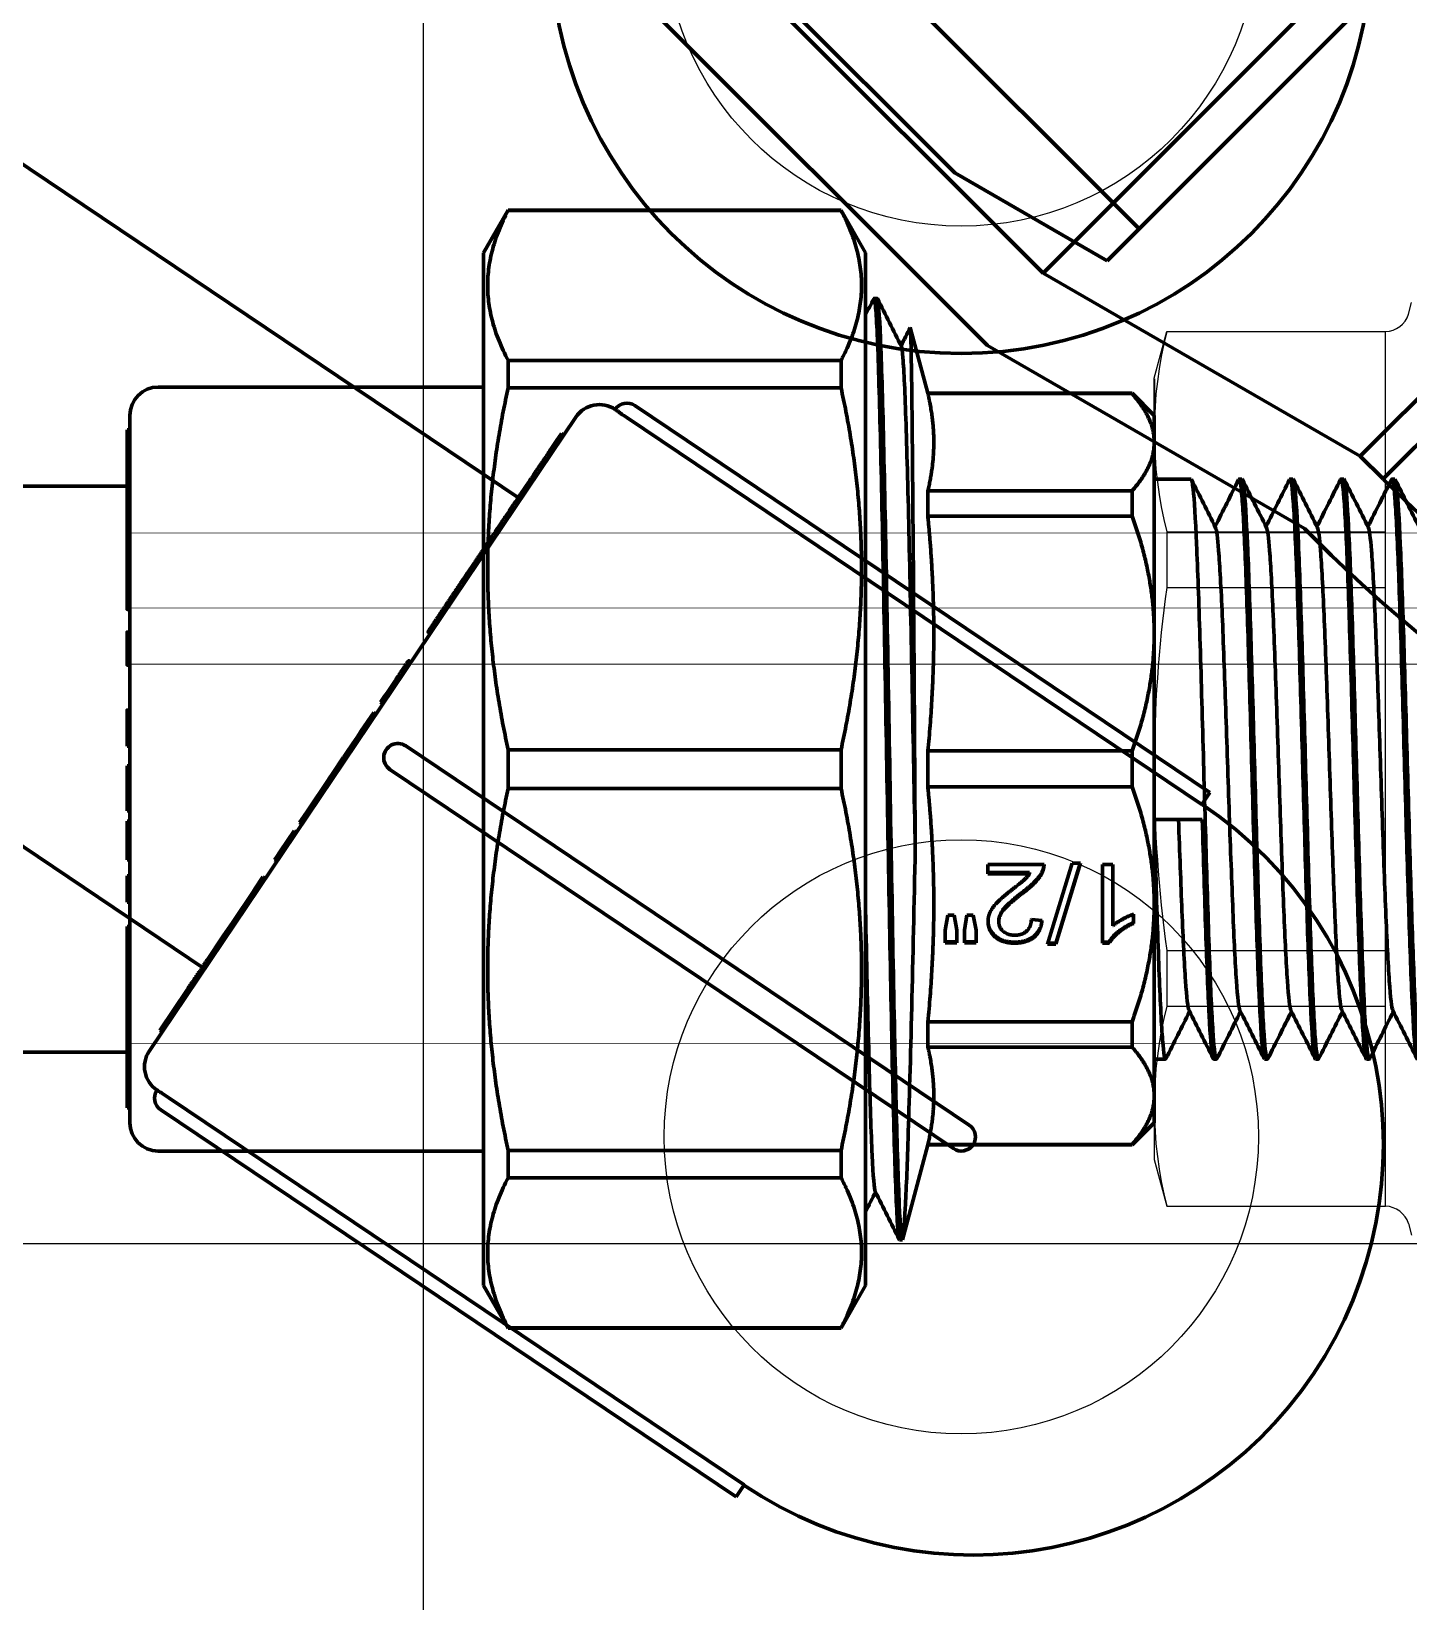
# Model space of a CAD drawing. Header units: millimetres. Extents: x -92220 to 11040, y -5929 to 27498.
# Drawn here: x 581.1 to 629.8, y -3051.2 to -2995.7 of the extents above; entities that cross this region are included whole.
import ezdxf

# ---------------------------------------------------------------- set-up
doc = ezdxf.new("R2010")
doc.units = ezdxf.units.MM
doc.linetypes.add('DASHED', pattern=[19.05, 12.7, -6.35])
doc.layers.add('100 noprint', color=1, linetype='Continuous', plot=False)
for name, color, linetype in [('11 Водоразборный узел', 7, 'Continuous'), ('12 Канализация 1', 7, 'Continuous'), ('30 Вода ветка 10', 7, 'Continuous'), ('31 Вода ветка 11', 7, 'Continuous'), ('32 Вода ветка 12', 7, 'Continuous')]:
    doc.layers.add(name, color=color, linetype=linetype)

# ---------------------------------------------------------------- blocks, each defined once
blk = doc.blocks.new('A$C754D616B1')
at = {"color": 0, "linetype": 'Continuous', "lineweight": -2, "extrusion": (2.22045e-16, 1, -2.22045e-16)}
for p, q in [((-0.868, 25.282), (0, 26.786)), ((0, 26.786), (0, 26.774)), ((11.764, 26.786), (0, 26.786)), ((0, 26.774), (11.764, 26.774)), ((11.764, 26.786), (11.764, 26.774)), ((12.632, 25.282), (11.764, 26.786)), ((-0.868, 25.282), (-0.868, -11.218)), ((12.632, 25.282), (12.632, -11.218)), ((-3.068, 20.315), (-2.17, 23.668)), ((-2.07, 23.668), (-2.17, 23.668)), ((11.764, 21.474), (0, 21.474)), ((0, 21.474), (0, 20.509)), ((11.764, 21.474), (11.764, 20.509)), ((-11.068, 19.532), (-10.285, 20.315)), ((-10.285, 20.315), (-10.285, 20.299)), ((-3.068, 20.315), (-10.285, 20.315)), ((-10.285, 20.299), (-3.068, 20.299)), ((-3.068, 20.315), (-3.068, 20.299)), ((0, 20.509), (11.764, 20.509)), ((24.132, 20.532), (12.632, 20.532)), ((-11.068, 19.532), (-11.068, 18.578)), ((25.132, 19.532), (25.132, -5.468)), ((25.132, 19.01), (25.232, 19.01)), ((25.232, 19.01), (25.232, 17.521)), ((-11.068, 18.578), (-11.068, 11.811)), ((-18.568, 17.282), (-18.668, 17.282)), ((-16.768, 17.282), (-16.868, 17.282)), ((-14.968, 17.282), (-15.068, 17.282)), ((-13.168, 17.282), (-13.268, 17.282)), ((-11.068, 17.282), (-11.468, 17.282)), ((25.132, 17.521), (25.232, 17.521)), ((25.132, 17.497), (25.232, 17.497)), ((25.132, 17.233), (25.232, 17.233)), ((25.232, 17.521), (25.232, 17.497)), ((25.232, 17.497), (25.232, 17.233)), ((25.232, 17.233), (25.232, 17.175)), ((-3.068, 16.858), (-10.285, 16.858)), ((-10.285, 16.858), (-10.285, 15.962)), ((-3.068, 16.858), (-3.068, 15.962)), ((25.132, 17.175), (25.232, 17.175)), ((25.132, 17.067), (25.232, 17.067)), ((25.132, 16.826), (25.232, 16.826)), ((25.132, 16.764), (25.232, 16.764)), ((25.232, 17.175), (25.232, 17.067)), ((25.232, 17.067), (25.232, 16.826)), ((25.232, 16.826), (25.232, 16.764)), ((-10.285, 15.962), (-3.068, 15.962)), ((25.132, 15.51), (25.232, 15.51)), ((25.232, 15.51), (25.232, 14.706)), ((25.132, 14.706), (25.232, 14.706)), ((25.232, 14.706), (25.232, 13.983)), ((25.132, 13.983), (25.232, 13.983)), ((25.232, 13.983), (25.232, 12.98)), ((-9.473, 13.185), (-9.235, 13.185)), ((-9.473, 13.185), (-9.473, 13.147)), ((-9.473, 13.147), (-9.235, 13.147)), ((-9.235, 13.185), (-9.235, 10.403)), ((-8.465, 10.356), (-7.596, 13.221)), ((-8.453, 10.356), (-7.596, 13.183)), ((-7.298, 13.221), (-8.167, 10.356)), ((-7.596, 13.221), (-7.298, 13.221)), ((-7.596, 13.221), (-7.596, 13.183)), ((-7.596, 13.183), (-7.31, 13.183)), ((-4.776, 13.175), (-4.358, 13.175)), ((-4.776, 12.72), (-4.776, 13.175)), ((-4.776, 13.136), (-4.358, 13.136)), ((-4.358, 13.175), (-4.358, 12.72)), ((-4.095, 13.175), (-3.677, 13.175)), ((-4.095, 12.72), (-4.095, 13.175)), ((-4.095, 13.136), (-3.677, 13.136)), ((-3.677, 13.175), (-3.677, 12.72)), ((25.132, 12.98), (25.232, 12.98)), ((25.132, 12.885), (25.232, 12.885)), ((25.232, 12.98), (25.232, 12.885)), ((25.232, 12.885), (25.232, 12.591)), ((-10.34, 12.16), (-10.34, 12.49)), ((-9.603, 10.403), (-9.603, 12.57)), ((-6.725, 12.348), (-7.104, 12.384)), ((-5.574, 12.425), (-5.574, 12.386)), ((-4.673, 12.192), (-4.776, 12.72)), ((-4.358, 12.72), (-4.449, 12.192)), ((-3.994, 12.192), (-4.095, 12.72)), ((-3.677, 12.72), (-3.775, 12.192)), ((25.132, 12.591), (25.232, 12.591)), ((-11.068, 11.811), (-11.068, 2.244)), ((-4.449, 12.192), (-4.673, 12.192)), ((-3.775, 12.192), (-3.994, 12.192)), ((25.132, 11.733), (25.232, 11.733)), ((25.232, 11.733), (25.232, 11.58)), ((25.132, 11.58), (25.232, 11.58)), ((25.132, 11.397), (25.232, 11.397)), ((25.232, 11.58), (25.232, 11.397)), ((25.232, 11.397), (25.232, 10.802)), ((-6.661, 10.73), (-5.19, 10.73)), ((-6.661, 10.73), (-6.661, 10.692)), ((-6.661, 10.692), (-5.19, 10.692)), ((-5.19, 10.73), (-5.19, 10.403)), ((25.132, 10.802), (25.232, 10.802)), ((-9.235, 10.403), (-9.603, 10.403)), ((-8.167, 10.356), (-8.465, 10.356)), ((-5.19, 10.403), (-7.173, 10.403)), ((25.132, 10.234), (25.232, 10.234)), ((25.132, 10), (25.232, 10)), ((25.232, 10.234), (25.232, 10)), ((25.232, 10), (25.232, 9.791)), ((25.132, 9.791), (25.232, 9.791)), ((25.232, 9.791), (25.232, 8.872)), ((-11.068, 8.812), (-12.768, 8.812)), ((25.132, 8.872), (25.232, 8.872)), ((25.132, 8.51), (25.232, 8.51)), ((25.232, 8.51), (25.232, 8.308)), ((25.132, 8.308), (25.232, 8.308)), ((25.232, 8.308), (25.232, 7.83)), ((-3.068, 7.66), (-10.285, 7.66)), ((-10.285, 7.66), (-10.285, 6.393)), ((-3.068, 7.66), (-3.068, 6.393)), ((11.764, 7.714), (0, 7.714)), ((0, 7.714), (0, 6.35)), ((11.764, 7.714), (11.764, 6.35)), ((25.132, 7.734), (25.232, 7.734)), ((25.132, 7.355), (25.232, 7.355)), ((25.232, 7.672), (25.232, 7.355)), ((25.232, 7.355), (25.232, 7.141)), ((25.132, 7.141), (25.232, 7.141)), ((25.132, 6.922), (25.232, 6.922)), ((25.232, 7.141), (25.232, 6.922)), ((-10.285, 6.393), (-3.068, 6.393)), ((0, 6.35), (11.764, 6.35)), ((25.132, 6.223), (25.232, 6.223)), ((25.232, 6.223), (25.232, 6.026)), ((25.132, 6.026), (25.232, 6.026)), ((25.132, 5.948), (25.232, 5.948)), ((25.232, 6.026), (25.232, 5.948)), ((25.232, 5.948), (25.232, 5.566)), ((25.132, 4.946), (25.232, 4.946)), ((25.132, 3.354), (25.232, 3.354)), ((-11.068, 2.244), (-11.068, -4.519)), ((25.132, 2.37), (25.232, 2.37)), ((25.132, 2.189), (25.232, 2.189)), ((25.132, 1.392), (25.232, 1.392)), ((25.132, 0.147), (25.232, 0.147)), ((25.132, 0.147), (25.232, 0.147)), ((25.232, 0.147), (25.232, -0.346)), ((25.232, 0.147), (25.232, 0.147)), ((25.132, -0.346), (25.232, -0.346)), ((25.132, -1.276), (25.232, -1.276)), ((-3.068, -1.906), (-10.285, -1.906)), ((-10.285, -1.906), (-10.285, -2.801)), ((-3.068, -1.906), (-3.068, -2.801)), ((25.132, -1.994), (25.232, -1.994)), ((25.132, -2.045), (25.232, -2.045)), ((25.132, -2.175), (25.232, -2.175)), ((25.232, -1.994), (25.232, -2.045)), ((25.232, -2.045), (25.232, -2.175)), ((25.132, -2.692), (25.232, -2.692)), ((25.132, -2.727), (25.232, -2.727)), ((25.232, -2.692), (25.232, -2.727)), ((25.232, -2.727), (25.232, -2.991)), ((-19.468, -3.218), (-19.568, -3.218)), ((-17.668, -3.218), (-17.768, -3.218)), ((-15.868, -3.218), (-15.968, -3.218)), ((-14.068, -3.218), (-14.168, -3.218)), ((-11.068, -3.218), (-12.368, -3.218)), ((-10.285, -2.801), (-3.068, -2.801)), ((25.132, -2.991), (25.232, -2.991)), ((25.132, -3.059), (25.232, -3.059)), ((25.132, -3.227), (25.232, -3.227)), ((25.232, -2.991), (25.232, -3.059)), ((25.232, -3.059), (25.232, -3.227)), ((25.232, -3.227), (25.232, -3.396)), ((25.132, -3.396), (25.232, -3.396)), ((25.132, -3.441), (25.232, -3.441)), ((25.232, -3.396), (25.232, -3.441)), ((-11.068, -4.519), (-11.068, -5.468)), ((25.132, -4.463), (25.232, -4.463)), ((25.132, -4.768), (25.232, -4.768)), ((25.132, -4.778), (25.232, -4.778)), ((25.132, -4.954), (25.232, -4.954)), ((25.232, -4.463), (25.232, -4.768)), ((25.232, -4.768), (25.232, -4.778)), ((25.232, -4.778), (25.232, -4.954)), ((-11.068, -5.468), (-10.285, -6.251)), ((-3.068, -6.236), (-10.285, -6.236)), ((-10.285, -6.236), (-10.285, -6.251)), ((-3.068, -6.251), (-10.285, -6.251)), ((-3.068, -6.236), (-3.068, -6.251)), ((-3.068, -6.251), (-2.447, -8.568)), ((11.764, -6.446), (0, -6.446)), ((0, -6.446), (0, -7.41)), ((11.764, -6.446), (11.764, -7.41)), ((24.132, -6.468), (12.632, -6.468)), ((0, -7.41), (11.764, -7.41)), ((-1.165, -9.604), (-1.274, -9.604)), ((-0.868, -11.218), (0, -12.722)), ((12.632, -11.218), (11.764, -12.722)), ((11.764, -12.71), (0, -12.71)), ((0, -12.71), (0, -12.722)), ((11.764, -12.722), (0, -12.722)), ((11.764, -12.71), (11.764, -12.722))]:
    blk.add_line(p, q, dxfattribs=at)
at = {"color": 0, "linetype": 'Continuous', "lineweight": -2, "extrusion": (-4.93038e-32, -2.22045e-16, -1)}
for centre, start, end in [((-24.132, 19.532), 90, 180), ((-24.132, -5.468), 180, 270)]:
    blk.add_arc(centre, 1, start, end, dxfattribs=at)
at = {"color": 0, "linetype": 'Continuous', "lineweight": -2}
for points, weights in [([(0, 21.474), (-1.402, 24.124), (0, 26.774)], [1, 1.06776527867, 1]), ([(11.764, 26.774), (13.165, 24.124), (11.764, 21.474)], [1, 1.06776527867, 1]), ([(-11.068, 18.578), (-11.068, 19.413), (-10.285, 20.299)], [1, 1.01553386754, 1]), ([(0, 7.714), (-1.402, 14.112), (0, 20.509)], [1, 1.06776527867, 1]), ([(11.764, 20.509), (13.165, 14.112), (11.764, 7.714)], [1, 1.06776527867, 1]), ([(-10.285, 16.858), (-11.068, 17.744), (-11.068, 18.578)], [1, 1.01553386754, 1]), ([(-11.068, 11.811), (-11.068, 13.823), (-10.285, 15.962)], [1, 1.01553386754, 1]), ([(-10.285, 7.66), (-11.068, 9.798), (-11.068, 11.811)], [1, 1.01553386754, 1]), ([(-11.068, 2.244), (-11.068, 4.256), (-10.285, 6.393)], [1, 1.01553386754, 1]), ([(0, -6.446), (-1.402, -0.048), (0, 6.35)], [1, 1.06776527867, 1]), ([(11.764, 6.35), (13.165, -0.048), (11.764, -6.446)], [1, 1.06776527867, 1]), ([(-10.285, -1.906), (-11.068, 0.232), (-11.068, 2.244)], [1, 1.01553386754, 1]), ([(-11.068, -4.519), (-11.068, -3.686), (-10.285, -2.801)], [1, 1.01553386754, 1]), ([(-10.285, -6.236), (-11.068, -5.351), (-11.068, -4.519)], [1, 1.01553386754, 1]), ([(0, -12.71), (-1.402, -10.06), (0, -7.41)], [1, 1.06776527867, 1]), ([(11.764, -7.41), (13.165, -10.06), (11.764, -12.71)], [1, 1.06776527867, 1])]:
    blk.add_rational_spline(points, weights, degree=2, dxfattribs=at)
for points, degree, knots in [([(-2.624, 9.853), (-2.581, 11.811), (-2.539, 13.707), (-2.454, 17.223), (-2.412, 18.799), (-2.336, 21.116), (-2.303, 21.947), (-2.236, 23.17), (-2.203, 23.544), (-2.17, 23.668)], 3, [0, 0, 0, 0, 0.590897, 0.590897, 1.199929, 1.199929, 1.6898, 1.6898, 2.19023, 2.19023, 2.19023, 2.19023]), ([(-2.17, 23.668), (-2.132, 23.668), (-2.095, 23.245), (-2.021, 21.599), (-1.984, 20.393), (-1.91, 17.35), (-1.873, 15.542), (-1.799, 11.555), (-1.763, 9.415), (-1.689, 5.083), (-1.652, 2.932), (-1.578, -1.098), (-1.541, -2.938), (-1.467, -6.062), (-1.43, -7.315), (-1.356, -9.064), (-1.319, -9.542), (-1.279, -9.602), (-1.277, -9.604), (-1.274, -9.604)], 3, [0, 0, 0, 0, 0.650045, 0.650045, 1.300021, 1.300021, 1.949974, 1.949974, 2.599958, 2.599958, 3.250006, 3.250006, 3.900114, 3.900114, 4.550244, 4.550244, 5.200352, 5.200352, 5.243448, 5.243448, 5.243448, 5.243448]), ([(-1.155, -9.594), (-1.171, -9.625), (-1.186, -9.583), (-1.239, -9.19), (-1.276, -8.496), (-1.351, -6.351), (-1.388, -4.921), (-1.463, -1.508), (-1.501, 0.443), (-1.576, 4.615), (-1.613, 6.795), (-1.688, 11.1), (-1.726, 13.183), (-1.801, 16.976), (-1.838, 18.649), (-1.913, 21.362), (-1.95, 22.375), (-2.015, 23.439), (-2.042, 23.668), (-2.07, 23.668)], 3, [1.678728, 1.678728, 1.678728, 1.678728, 1.950339, 1.950339, 2.600377, 2.600377, 3.250385, 3.250385, 3.900409, 3.900409, 4.550487, 4.550487, 5.200631, 5.200631, 5.850812, 5.850812, 6.50098, 6.50098, 6.979264, 6.979264, 6.979264, 6.979264]), ([(-1.209, 21.957), (-1.172, 21.884), (-1.136, 21.445), (-1.099, 20.672), (-1.063, 19.9), (-1.027, 18.794), (-0.99, 17.433), (-0.954, 16.072), (-0.918, 14.457), (-0.881, 12.703), (-0.877, 12.491), (-0.873, 12.278), (-0.868, 12.063)], 3, [6.321516, 6.321516, 6.321516, 6.321516, 6.702735, 6.702735, 6.702735, 7.083501, 7.083501, 7.083501, 7.464312, 7.464312, 7.464312, 7.510203, 7.510203, 7.510203, 7.510203]), ([(-20.484, 17.266), (-20.444, 17.346), (-20.404, 17.121), (-20.364, 16.611), (-20.324, 16.101), (-20.284, 15.307), (-20.244, 14.297), (-20.204, 13.288), (-20.164, 12.063), (-20.124, 10.728), (-20.084, 9.394), (-20.044, 7.952), (-20.004, 6.523), (-19.964, 5.092), (-19.924, 3.676), (-19.884, 2.398), (-19.844, 1.122), (-19.804, -0.016), (-19.764, -0.919), (-19.724, -1.823), (-19.684, -2.49), (-19.644, -2.864), (-19.619, -3.099), (-19.593, -3.218), (-19.568, -3.218)], 3, [12.51053, 12.51053, 12.51053, 12.51053, 12.930158, 12.930158, 12.930158, 13.349373, 13.349373, 13.349373, 13.768234, 13.768234, 13.768234, 14.1868, 14.1868, 14.1868, 14.606269, 14.606269, 14.606269, 15.025014, 15.025014, 15.025014, 15.444187, 15.444187, 15.444187, 15.707963, 15.707963, 15.707963, 15.707963]), ([(-19.452, -3.202), (-19.492, -3.282), (-19.532, -3.057), (-19.572, -2.547), (-19.612, -2.038), (-19.652, -1.244), (-19.692, -0.233), (-19.732, 0.776), (-19.772, 2.001), (-19.812, 3.336), (-19.852, 4.669), (-19.892, 6.112), (-19.932, 7.54), (-19.972, 8.972), (-20.012, 10.387), (-20.053, 11.666), (-20.093, 12.942), (-20.132, 14.08), (-20.172, 14.983), (-20.213, 15.887), (-20.253, 16.554), (-20.293, 16.927), (-20.318, 17.162), (-20.343, 17.282), (-20.368, 17.282)], 3, [-22.046989, -22.046989, -22.046989, -22.046989, -21.627361, -21.627361, -21.627361, -21.208146, -21.208146, -21.208146, -20.789285, -20.789285, -20.789285, -20.370719, -20.370719, -20.370719, -19.951251, -19.951251, -19.951251, -19.532505, -19.532505, -19.532505, -19.113332, -19.113332, -19.113332, -18.849556, -18.849556, -18.849556, -18.849556]), ([(-18.684, 17.266), (-18.644, 17.346), (-18.604, 17.121), (-18.564, 16.611), (-18.524, 16.101), (-18.484, 15.307), (-18.444, 14.297), (-18.404, 13.288), (-18.364, 12.063), (-18.324, 10.728), (-18.284, 9.394), (-18.244, 7.952), (-18.204, 6.523), (-18.164, 5.092), (-18.124, 3.676), (-18.084, 2.398), (-18.044, 1.122), (-18.004, -0.016), (-17.964, -0.919), (-17.924, -1.823), (-17.884, -2.49), (-17.844, -2.864), (-17.819, -3.099), (-17.793, -3.218), (-17.768, -3.218)], 3, [18.793716, 18.793716, 18.793716, 18.793716, 19.213343, 19.213343, 19.213343, 19.632558, 19.632558, 19.632558, 20.051419, 20.051419, 20.051419, 20.469986, 20.469986, 20.469986, 20.889454, 20.889454, 20.889454, 21.308199, 21.308199, 21.308199, 21.727372, 21.727372, 21.727372, 21.991149, 21.991149, 21.991149, 21.991149]), ([(-17.652, -3.202), (-17.692, -3.282), (-17.732, -3.057), (-17.772, -2.547), (-17.812, -2.038), (-17.852, -1.244), (-17.892, -0.233), (-17.932, 0.776), (-17.972, 2.001), (-18.012, 3.336), (-18.052, 4.669), (-18.092, 6.112), (-18.132, 7.54), (-18.172, 8.972), (-18.212, 10.387), (-18.253, 11.666), (-18.293, 12.942), (-18.332, 14.08), (-18.372, 14.983), (-18.413, 15.887), (-18.453, 16.554), (-18.493, 16.927), (-18.518, 17.162), (-18.543, 17.282), (-18.568, 17.282)], 3, [-28.330174, -28.330174, -28.330174, -28.330174, -27.910547, -27.910547, -27.910547, -27.491332, -27.491332, -27.491332, -27.07247, -27.07247, -27.07247, -26.653904, -26.653904, -26.653904, -26.234436, -26.234436, -26.234436, -25.815691, -25.815691, -25.815691, -25.396517, -25.396517, -25.396517, -25.132741, -25.132741, -25.132741, -25.132741]), ([(-16.884, 17.266), (-16.844, 17.346), (-16.804, 17.121), (-16.764, 16.611), (-16.724, 16.101), (-16.684, 15.307), (-16.644, 14.297), (-16.604, 13.288), (-16.564, 12.063), (-16.524, 10.728), (-16.484, 9.394), (-16.444, 7.952), (-16.404, 6.523), (-16.364, 5.092), (-16.324, 3.676), (-16.284, 2.398), (-16.244, 1.122), (-16.204, -0.016), (-16.164, -0.919), (-16.124, -1.823), (-16.084, -2.49), (-16.044, -2.864), (-16.019, -3.099), (-15.993, -3.218), (-15.968, -3.218)], 3, [25.076901, 25.076901, 25.076901, 25.076901, 25.496528, 25.496528, 25.496528, 25.915743, 25.915743, 25.915743, 26.334605, 26.334605, 26.334605, 26.753171, 26.753171, 26.753171, 27.172639, 27.172639, 27.172639, 27.591384, 27.591384, 27.591384, 28.010558, 28.010558, 28.010558, 28.274334, 28.274334, 28.274334, 28.274334]), ([(-15.852, -3.202), (-15.892, -3.282), (-15.932, -3.057), (-15.972, -2.547), (-16.012, -2.038), (-16.052, -1.244), (-16.092, -0.233), (-16.132, 0.776), (-16.172, 2.001), (-16.212, 3.336), (-16.252, 4.669), (-16.292, 6.112), (-16.332, 7.54), (-16.372, 8.972), (-16.412, 10.387), (-16.453, 11.666), (-16.493, 12.942), (-16.532, 14.08), (-16.572, 14.983), (-16.613, 15.887), (-16.653, 16.554), (-16.693, 16.927), (-16.718, 17.162), (-16.743, 17.282), (-16.768, 17.282)], 3, [-34.613359, -34.613359, -34.613359, -34.613359, -34.193732, -34.193732, -34.193732, -33.774517, -33.774517, -33.774517, -33.355656, -33.355656, -33.355656, -32.937089, -32.937089, -32.937089, -32.517621, -32.517621, -32.517621, -32.098876, -32.098876, -32.098876, -31.679703, -31.679703, -31.679703, -31.415927, -31.415927, -31.415927, -31.415927]), ([(-15.084, 17.266), (-15.044, 17.346), (-15.004, 17.121), (-14.964, 16.611), (-14.924, 16.101), (-14.884, 15.307), (-14.844, 14.297), (-14.804, 13.288), (-14.764, 12.063), (-14.724, 10.728), (-14.684, 9.394), (-14.644, 7.952), (-14.604, 6.523), (-14.564, 5.092), (-14.524, 3.676), (-14.484, 2.398), (-14.444, 1.122), (-14.404, -0.016), (-14.364, -0.919), (-14.324, -1.823), (-14.284, -2.49), (-14.244, -2.864), (-14.219, -3.099), (-14.193, -3.218), (-14.168, -3.218)], 3, [31.360086, 31.360086, 31.360086, 31.360086, 31.779714, 31.779714, 31.779714, 32.198929, 32.198929, 32.198929, 32.61779, 32.61779, 32.61779, 33.036356, 33.036356, 33.036356, 33.455824, 33.455824, 33.455824, 33.87457, 33.87457, 33.87457, 34.293743, 34.293743, 34.293743, 34.557519, 34.557519, 34.557519, 34.557519]), ([(-14.052, -3.202), (-14.092, -3.282), (-14.132, -3.057), (-14.172, -2.547), (-14.212, -2.038), (-14.252, -1.244), (-14.292, -0.233), (-14.332, 0.776), (-14.372, 2.001), (-14.412, 3.336), (-14.452, 4.669), (-14.492, 6.112), (-14.532, 7.54), (-14.572, 8.972), (-14.612, 10.387), (-14.653, 11.666), (-14.693, 12.942), (-14.732, 14.08), (-14.772, 14.983), (-14.813, 15.887), (-14.853, 16.554), (-14.893, 16.927), (-14.918, 17.162), (-14.943, 17.282), (-14.968, 17.282)], 3, [-40.896545, -40.896545, -40.896545, -40.896545, -40.476917, -40.476917, -40.476917, -40.057702, -40.057702, -40.057702, -39.638841, -39.638841, -39.638841, -39.220275, -39.220275, -39.220275, -38.800807, -38.800807, -38.800807, -38.382061, -38.382061, -38.382061, -37.962888, -37.962888, -37.962888, -37.699112, -37.699112, -37.699112, -37.699112]), ([(-13.284, 17.266), (-13.244, 17.346), (-13.204, 17.121), (-13.164, 16.611), (-13.124, 16.101), (-13.084, 15.307), (-13.044, 14.297), (-13.004, 13.288), (-12.964, 12.063), (-12.924, 10.728), (-12.884, 9.394), (-12.844, 7.952), (-12.804, 6.523), (-12.764, 5.092), (-12.724, 3.676), (-12.684, 2.398), (-12.644, 1.122), (-12.604, -0.016), (-12.564, -0.919), (-12.524, -1.823), (-12.484, -2.49), (-12.444, -2.864), (-12.419, -3.099), (-12.393, -3.218), (-12.368, -3.218)], 3, [37.643272, 37.643272, 37.643272, 37.643272, 38.062899, 38.062899, 38.062899, 38.482114, 38.482114, 38.482114, 38.900975, 38.900975, 38.900975, 39.319542, 39.319542, 39.319542, 39.73901, 39.73901, 39.73901, 40.157755, 40.157755, 40.157755, 40.576928, 40.576928, 40.576928, 40.840704, 40.840704, 40.840704, 40.840704]), ([(-12.768, 8.812), (-12.808, 10.222), (-12.848, 11.579), (-12.888, 12.767), (-12.928, 13.952), (-12.968, 14.967), (-13.008, 15.725), (-13.048, 16.483), (-13.088, 16.983), (-13.128, 17.182), (-13.141, 17.248), (-13.155, 17.282), (-13.168, 17.282)], 3, [-45.378561, -45.378561, -45.378561, -45.378561, -44.959332, -44.959332, -44.959332, -44.540757, -44.540757, -44.540757, -44.121989, -44.121989, -44.121989, -43.982297, -43.982297, -43.982297, -43.982297]), ([(-11.484, 17.266), (-11.444, 17.346), (-11.404, 17.122), (-11.364, 16.612), (-11.324, 16.104), (-11.284, 15.311), (-11.244, 14.303), (-11.204, 13.294), (-11.164, 12.07), (-11.124, 10.736), (-11.105, 10.114), (-11.087, 9.469), (-11.068, 8.812)], 3, [43.926457, 43.926457, 43.926457, 43.926457, 44.34579, 44.34579, 44.34579, 44.764439, 44.764439, 44.764439, 45.183378, 45.183378, 45.183378, 45.378561, 45.378561, 45.378561, 45.378561]), ([(25.232, 16.764), (25.232, 16.764), (25.232, 16.763), (25.232, 16.626)], 2, [-1.012402, -1.012402, -1.012402, -1, 0, 0, 0]), ([(-19.499, 15.563), (-19.457, 15.479), (-19.415, 15.117), (-19.373, 14.511), (-19.331, 13.906), (-19.289, 13.057), (-19.248, 12.045), (-19.206, 11.034), (-19.164, 9.86), (-19.122, 8.633), (-19.08, 7.403), (-19.038, 6.122), (-18.996, 4.909), (-18.954, 3.699), (-18.913, 2.558), (-18.871, 1.594), (-18.829, 0.628), (-18.787, -0.159), (-18.745, -0.695), (-18.709, -1.153), (-18.673, -1.427), (-18.637, -1.499)], 3, [18.916468, 18.916468, 18.916468, 18.916468, 19.355355, 19.355355, 19.355355, 19.793822, 19.793822, 19.793822, 20.231934, 20.231934, 20.231934, 20.671236, 20.671236, 20.671236, 21.109648, 21.109648, 21.109648, 21.548805, 21.548805, 21.548805, 21.924236, 21.924236, 21.924236, 21.924236]), ([(-17.699, 15.563), (-17.657, 15.479), (-17.615, 15.117), (-17.573, 14.511), (-17.531, 13.906), (-17.489, 13.057), (-17.448, 12.045), (-17.406, 11.034), (-17.364, 9.86), (-17.322, 8.633), (-17.28, 7.403), (-17.238, 6.122), (-17.196, 4.909), (-17.154, 3.699), (-17.113, 2.558), (-17.071, 1.594), (-17.029, 0.628), (-16.987, -0.159), (-16.945, -0.695), (-16.909, -1.153), (-16.873, -1.427), (-16.837, -1.499)], 3, [25.199654, 25.199654, 25.199654, 25.199654, 25.638541, 25.638541, 25.638541, 26.077007, 26.077007, 26.077007, 26.515119, 26.515119, 26.515119, 26.954422, 26.954422, 26.954422, 27.392833, 27.392833, 27.392833, 27.83199, 27.83199, 27.83199, 28.207421, 28.207421, 28.207421, 28.207421]), ([(-15.899, 15.563), (-15.857, 15.479), (-15.815, 15.117), (-15.773, 14.511), (-15.731, 13.906), (-15.689, 13.057), (-15.648, 12.045), (-15.606, 11.034), (-15.564, 9.86), (-15.522, 8.633), (-15.48, 7.403), (-15.438, 6.122), (-15.396, 4.909), (-15.354, 3.699), (-15.313, 2.558), (-15.271, 1.594), (-15.229, 0.628), (-15.187, -0.159), (-15.145, -0.695), (-15.109, -1.153), (-15.073, -1.427), (-15.037, -1.499)], 3, [31.482839, 31.482839, 31.482839, 31.482839, 31.921726, 31.921726, 31.921726, 32.360192, 32.360192, 32.360192, 32.798305, 32.798305, 32.798305, 33.237607, 33.237607, 33.237607, 33.676018, 33.676018, 33.676018, 34.115176, 34.115176, 34.115176, 34.490607, 34.490607, 34.490607, 34.490607]), ([(-14.099, 15.563), (-14.057, 15.479), (-14.015, 15.117), (-13.973, 14.511), (-13.931, 13.906), (-13.889, 13.057), (-13.848, 12.045), (-13.806, 11.034), (-13.764, 9.86), (-13.722, 8.633), (-13.68, 7.403), (-13.638, 6.122), (-13.596, 4.909), (-13.554, 3.699), (-13.513, 2.558), (-13.471, 1.594), (-13.429, 0.628), (-13.387, -0.159), (-13.345, -0.695), (-13.309, -1.153), (-13.273, -1.427), (-13.237, -1.499)], 3, [37.766024, 37.766024, 37.766024, 37.766024, 38.204911, 38.204911, 38.204911, 38.643378, 38.643378, 38.643378, 39.08149, 39.08149, 39.08149, 39.520792, 39.520792, 39.520792, 39.959203, 39.959203, 39.959203, 40.398361, 40.398361, 40.398361, 40.773792, 40.773792, 40.773792, 40.773792]), ([(-12.299, 15.563), (-12.257, 15.479), (-12.215, 15.118), (-12.173, 14.513), (-12.131, 13.907), (-12.089, 13.056), (-12.047, 12.042), (-12.008, 11.08), (-11.968, 9.972), (-11.928, 8.812)], 3, [44.04921, 44.04921, 44.04921, 44.04921, 44.487693, 44.487693, 44.487693, 44.92704, 44.92704, 44.92704, 45.343385, 45.343385, 45.343385, 45.343385]), ([(-7.1, 12.384), (-7.053, 12.747), (-6.558, 13.147), (-6.13, 13.147)], 2, [0.048951, 0.048951, 0.048951, 1, 2, 2, 2]), ([(-6.13, 13.147), (-5.698, 13.147), (-5.202, 12.712), (-5.195, 12.397)], 2, [0, 0, 0, 1, 1.969898, 1.969898, 1.969898]), ([(-2.624, 9.853), (-2.588, 7.991), (-2.551, 6.06), (-2.515, 4.198), (-2.479, 2.333), (-2.442, 0.537), (-2.406, -1.06), (-2.369, -2.655), (-2.333, -4.052), (-2.297, -5.151), (-2.26, -6.251), (-2.224, -7.051), (-2.187, -7.497), (-2.169, -7.728), (-2.15, -7.864), (-2.131, -7.902)], 3, [1.380505, 1.380505, 1.380505, 1.380505, 1.761324, 1.761324, 1.761324, 2.142776, 2.142776, 2.142776, 2.523702, 2.523702, 2.523702, 2.90488, 2.90488, 2.90488, 3.103262, 3.103262, 3.103262, 3.103262]), ([(-2.444, -8.571), (-2.455, -8.595), (-2.467, -8.287), (-2.492, -6.977), (-2.505, -5.936), (-2.531, -3.257), (-2.544, -1.65), (-2.569, 1.65), (-2.58, 3.265), (-2.602, 6.569), (-2.613, 8.235), (-2.624, 9.853)], 3, [4.462387, 4.462387, 4.462387, 4.462387, 5.021795, 5.021795, 5.624845, 5.624845, 6.222226, 6.222226, 6.724196, 6.724196, 7.222247, 7.222247, 7.222247, 7.222247]), ([(25.232, 3.354), (25.232, 3.354), (25.232, 3.235), (25.232, 3.052)], 2, [-1.580354, -1.580354, -1.580354, -1, 0, 0, 0]), ([(25.232, 2.37), (25.232, 2.35), (25.232, 2.254), (25.232, 2.217)], 2, [-1.229965, -1.229965, -1.229965, -1, 0, 0, 0]), ([(25.232, 1.392), (25.232, 1.392), (25.232, 1.323), (25.232, 1.176)], 2, [-1.526113, -1.526113, -1.526113, -1, 0, 0, 0]), ([(25.232, 0.344), (25.232, 0.207), (25.232, 0.147), (25.232, 0.147)], 2, [-3, -3, -3, -2, -1.524442, -1.524442, -1.524442]), ([(25.232, -0.346), (25.232, -0.346), (25.232, -0.348), (25.232, -0.412), (25.232, -0.473)], 2, [-2.058406, -2.058406, -2.058406, -2, -1, 0, 0, 0]), ([(25.232, -1.099), (25.232, -1.256), (25.232, -1.276), (25.232, -1.276)], 2, [-2, -2, -2, -1, -0.876041, -0.876041, -0.876041]), ([(25.232, -2.175), (25.232, -2.286), (25.232, -2.452), (25.232, -2.536)], 2, [-1.823315, -1.823315, -1.823315, -1, 0, 0, 0]), ([(25.232, -2.536), (25.232, -2.659), (25.232, -2.692), (25.232, -2.692)], 2, [-3, -3, -3, -2, -1.767494, -1.767494, -1.767494]), ([(25.232, -3.985), (25.232, -4.199), (25.232, -4.463), (25.232, -4.463)], 2, [-2, -2, -2, -1, -0.024354, -0.024354, -0.024354])]:
    blk.add_open_spline(points, degree=degree, knots=knots, dxfattribs=at)
for points, degree in [([(-2.06, 23.658), (-1.776, 23.091), (-1.492, 22.524), (-1.209, 21.957)], 3), ([(-1.22, 21.979), (-1.102, 22.213), (-0.985, 22.447), (-0.868, 22.681)], 3), ([(-20.352, 17.266), (-20.068, 16.698), (-19.783, 16.13), (-19.499, 15.563)], 3), ([(-19.518, 15.601), (-19.24, 16.156), (-18.962, 16.711), (-18.684, 17.266)], 3), ([(-18.552, 17.266), (-18.268, 16.698), (-17.983, 16.13), (-17.699, 15.563)], 3), ([(-17.718, 15.601), (-17.44, 16.156), (-17.162, 16.711), (-16.884, 17.266)], 3), ([(-16.752, 17.266), (-16.468, 16.698), (-16.183, 16.13), (-15.899, 15.563)], 3), ([(-15.918, 15.601), (-15.64, 16.156), (-15.362, 16.711), (-15.084, 17.266)], 3), ([(-14.952, 17.266), (-14.668, 16.698), (-14.383, 16.13), (-14.099, 15.563)], 3), ([(-14.118, 15.601), (-13.84, 16.156), (-13.562, 16.711), (-13.284, 17.266)], 3), ([(-13.152, 17.266), (-12.868, 16.698), (-12.583, 16.13), (-12.299, 15.563)], 3), ([(-12.318, 15.601), (-12.04, 16.156), (-11.762, 16.711), (-11.484, 17.266)], 3), ([(25.232, 16.626), (25.232, 16.505), (25.232, 16.161), (25.232, 15.774), (25.232, 15.588)], 2), ([(25.232, 15.588), (25.232, 15.547), (25.232, 15.51)], 2), ([(-10.34, 12.49), (-10.031, 12.623), (-9.569, 13.006), (-9.473, 13.185)], 2), ([(-10.34, 12.452), (-10.031, 12.585), (-9.569, 12.967), (-9.473, 13.147)], 2), ([(-7.104, 12.384), (-7.065, 12.775), (-6.558, 13.185), (-6.13, 13.185)], 2), ([(-6.139, 12.904), (-6.404, 12.904), (-6.722, 12.608), (-6.725, 12.348)], 2), ([(-5.574, 12.425), (-5.574, 12.627), (-5.888, 12.904), (-6.139, 12.904)], 2), ([(-6.13, 13.185), (-5.698, 13.185), (-5.195, 12.744), (-5.195, 12.416)], 2), ([(-9.603, 12.57), (-9.736, 12.454), (-10.168, 12.22), (-10.34, 12.16)], 2), ([(-6.404, 11.427), (-5.917, 11.799), (-5.574, 12.23), (-5.574, 12.425)], 2), ([(-6.404, 11.389), (-5.917, 11.761), (-5.574, 12.192), (-5.574, 12.386)], 2), ([(-5.195, 12.416), (-5.195, 12.249), (-5.341, 11.928), (-5.684, 11.573), (-6.08, 11.262)], 2), ([(-7.129, 10.639), (-7.054, 10.827), (-6.72, 11.189), (-6.404, 11.427)], 2), ([(-7.129, 10.601), (-7.054, 10.789), (-6.72, 11.15), (-6.404, 11.389)], 2), ([(-6.08, 11.262), (-6.411, 11.007), (-6.599, 10.823), (-6.661, 10.73)], 2), ([(-7.173, 10.403), (-7.177, 10.525), (-7.129, 10.639)], 2), ([(-7.173, 10.405), (-7.169, 10.506), (-7.129, 10.601)], 2), ([(25.232, 7.83), (25.232, 7.777), (25.232, 7.734)], 2), ([(25.232, 7.734), (25.232, 7.71), (25.232, 7.672)], 2), ([(25.232, 5.566), (25.232, 5.251), (25.232, 4.975), (25.232, 4.951)], 2), ([(25.232, 4.951), (25.232, 4.946), (25.232, 4.946)], 2), ([(25.232, 3.052), (25.232, 2.85), (25.232, 2.48), (25.232, 2.406)], 2), ([(25.232, 2.406), (25.232, 2.37), (25.232, 2.37)], 2), ([(25.232, 2.217), (25.232, 2.189), (25.232, 2.189)], 2), ([(25.232, 1.176), (25.232, 1.052), (25.232, 0.85), (25.232, 0.65), (25.232, 0.444), (25.232, 0.344)], 2), ([(25.232, -0.473), (25.232, -0.593), (25.232, -0.94), (25.232, -1.099)], 2), ([(-19.584, -3.202), (-19.868, -2.634), (-20.153, -2.067), (-20.437, -1.499)], 3), ([(-18.618, -1.537), (-18.896, -2.092), (-19.174, -2.647), (-19.452, -3.202)], 3), ([(-17.784, -3.202), (-18.068, -2.634), (-18.353, -2.067), (-18.637, -1.499)], 3), ([(-16.818, -1.537), (-17.096, -2.092), (-17.374, -2.647), (-17.652, -3.202)], 3), ([(-15.984, -3.202), (-16.268, -2.634), (-16.553, -2.067), (-16.837, -1.499)], 3), ([(-15.018, -1.537), (-15.296, -2.092), (-15.574, -2.647), (-15.852, -3.202)], 3), ([(-14.184, -3.202), (-14.468, -2.634), (-14.753, -2.067), (-15.037, -1.499)], 3), ([(-13.218, -1.537), (-13.496, -2.092), (-13.774, -2.647), (-14.052, -3.202)], 3), ([(-12.384, -3.202), (-12.668, -2.634), (-12.953, -2.067), (-13.237, -1.499)], 3), ([(25.232, -1.276), (25.232, -1.357), (25.232, -1.485)], 2), ([(25.232, -1.485), (25.232, -1.612), (25.232, -1.739)], 2), ([(25.232, -1.739), (25.232, -1.836), (25.232, -1.994)], 2), ([(25.232, -3.441), (25.232, -3.445), (25.232, -3.63)], 2), ([(25.232, -3.441), (25.232, -3.441), (25.232, -3.441)], 2), ([(25.232, -3.63), (25.232, -3.78), (25.232, -3.985)], 2), ([(-2.12, -7.924), (-2.228, -8.14), (-2.336, -8.356), (-2.444, -8.571)], 3), ([(-1.284, -9.594), (-1.566, -9.03), (-1.848, -8.466), (-2.131, -7.902)], 3), ([(-0.868, -9.02), (-0.964, -9.212), (-1.06, -9.403), (-1.155, -9.594)], 3)]:
    blk.add_open_spline(points, degree=degree, dxfattribs=at)
for points in [[(-3.068, 16.858), (-3.143, 17.174), (-3.408, 18.865), (-3.068, 20.299)], [(-3.068, 7.66), (-3.143, 8.423), (-3.408, 12.501), (-3.068, 15.962)], [(-3.068, -1.906), (-3.143, -1.143), (-3.408, 2.934), (-3.068, 6.393)], [(-3.068, -6.236), (-3.143, -5.92), (-3.408, -4.233), (-3.068, -2.801)]]:
    blk.add_rational_spline(points, [6.45288604512, 6.52356811613, 6.78627125852, 6.45288604512], degree=2, knots=[12.811391, 12.811391, 12.811391, 13.856035, 18.783293, 18.783293, 18.783293], dxfattribs=at)

msp = doc.modelspace()

# ---------------------------------------------------------------- linework, layer by layer
at = {"layer": '100 noprint', "color": 2, "linetype": 'DASHED', "ltscale": 10, "flags": 128}
msp.add_lwpolyline([(8939.207, 471.253), (8939.207, -3038.571), (220.446, -3038.571)], dxfattribs=at)
at = {"layer": '11 Водоразборный узел', "ltscale": 100}
for p, q in [((629.808, -3005.718), (629.906, -3005.305)), ((620.819, -3007.982), (621.264, -3006.332)), ((621.264, -3006.332), (628.994, -3006.332)), ((628.994, -3037.242), (628.994, -3006.332)), ((620.819, -3021.787), (620.819, -3007.982)), ((620.823, -3008.005), (620.823, -3021.787)), ((621.264, -3013.403), (621.264, -3015.371)), ((621.264, -3013.403), (628.994, -3013.403)), ((621.264, -3015.371), (628.994, -3015.371)), ((620.819, -3021.787), (620.819, -3035.592)), ((620.823, -3035.568), (620.823, -3021.787)), ((621.264, -3028.202), (621.264, -3030.171)), ((621.264, -3028.202), (628.994, -3028.202)), ((621.264, -3030.171), (628.994, -3030.171)), ((620.819, -3035.592), (621.264, -3037.242)), ((621.264, -3037.242), (628.994, -3037.242)), ((629.808, -3037.856), (629.906, -3038.269))]:
    msp.add_line(p, q, dxfattribs=at)
at = {"layer": '11 Водоразборный узел', "flags": 128}
msp.add_lwpolyline([(680, -3108.948), (595, -3108.948), (595, -2917.948), (680, -2917.948)], close=True, dxfattribs=at)
at = {"layer": '11 Водоразборный узел'}
for centre in [(614, -2992.106), (614, -3034.79)]:
    msp.add_circle(centre, 10.5, dxfattribs=at)
at = {"layer": '11 Водоразборный узел', "ltscale": 100}
for centre, radius, start, end in [((628.964, -3005.446), 0.887, 271.9128, 342.139), ((635.104, -3009.868), 14.285, 165.6694, 194.3306), ((667.339, -3021.787), 46.52, 172.0732, 187.9268), ((635.104, -3033.706), 14.285, 165.6694, 194.3306), ((628.964, -3038.128), 0.887, 17.861, 88.0872)]:
    msp.add_arc(centre, radius, start, end, dxfattribs=at)
at = {"layer": '12 Канализация 1', "lineweight": 80}
for p, q in [((582.825, -2965.248), (620.281, -3002.703)), ((581.5, -2968.448), (613.775, -3000.724)), ((652.456, -2968.694), (616.889, -3004.261)), ((651.111, -2971.874), (620.281, -3002.703)), ((616.889, -3004.261), (596.383, -2983.755)), ((614.924, -3006.822), (595.534, -2987.432)), ((628.098, -3010.733), (643.513, -2995.318)), ((628.906, -3011.54), (644.321, -2996.126)), ((619.155, -3003.829), (613.775, -3000.724)), ((619.155, -3003.829), (620.281, -3002.703)), ((628.098, -3010.733), (616.889, -3004.261)), ((626.133, -3013.293), (614.924, -3006.822)), ((628.098, -3010.733), (628.906, -3011.54)), ((626.133, -3013.293), (626.643, -3013.803))]:
    msp.add_line(p, q, dxfattribs=at)
at = {"layer": '12 Канализация 1', "lineweight": 80, "extrusion": (0, 0, -1)}
for radius in [46.8, 50]:
    msp.add_arc((-661.998, -2978.448), radius, 270, 315, dxfattribs=at)
at = {"layer": '30 Вода ветка 10', "color": 5, "lineweight": 80}
for p, q in [((555.96, -3011.792), (584.619, -3011.792)), ((555.96, -3031.792), (584.619, -3031.792))]:
    msp.add_line(p, q, dxfattribs=at)
at = {"layer": '31 Вода ветка 11', "color": 1, "lineweight": 80}
msp.add_arc((614, -2992.606), 14.5, 180, 0, dxfattribs=at)
at = {"layer": '32 Вода ветка 12', "color": 5, "lineweight": 80}
for p, q in [((557.199, -2984.511), (598.427, -3012.257)), ((546.032, -3001.104), (587.261, -3028.849)), ((606.04, -3047.513), (606.324, -3047.091))]:
    msp.add_line(p, q, dxfattribs=at)
at = {"layer": '32 Вода ветка 12', "color": 5, "lineweight": 80, "extrusion": (-0.829635, 0.558307, -2.22045e-16)}
for p, q in [((600.381, -3009.353), (585.307, -3031.753)), ((622.789, -3022.624), (602.463, -3008.946)), ((622.505, -3023.046), (602.179, -3009.368)), ((599.497, -3010.488), (599.713, -3010.168)), ((599.713, -3010.168), (599.844, -3009.973)), ((599.796, -3010.223), (599.713, -3010.168)), ((599.844, -3009.973), (599.869, -3009.936)), ((599.927, -3010.029), (599.844, -3009.973)), ((599.952, -3009.992), (599.869, -3009.936)), ((599.58, -3010.544), (599.497, -3010.488)), ((598.426, -3012.079), (598.58, -3011.85)), ((598.509, -3012.135), (598.426, -3012.079)), ((598.58, -3011.85), (598.625, -3011.784)), ((598.663, -3011.906), (598.58, -3011.85)), ((598.625, -3011.784), (598.678, -3011.705)), ((598.708, -3011.84), (598.625, -3011.784)), ((598.678, -3011.705), (598.738, -3011.616)), ((598.761, -3011.761), (598.678, -3011.705)), ((598.821, -3011.671), (598.738, -3011.616)), ((597.921, -3012.83), (598.019, -3012.684)), ((598.102, -3012.74), (598.019, -3012.684)), ((597.89, -3012.876), (597.921, -3012.83)), ((597.973, -3012.932), (597.89, -3012.876)), ((598.004, -3012.886), (597.921, -3012.83)), ((597.566, -3013.537), (597.483, -3013.481)), ((596.567, -3014.842), (596.79, -3014.51)), ((596.65, -3014.898), (596.567, -3014.842)), ((596.873, -3014.566), (596.79, -3014.51)), ((595.746, -3016.241), (595.663, -3016.185)), ((595.235, -3017), (595.153, -3016.944)), ((594.552, -3018.016), (594.469, -3017.96)), ((593.707, -3019.092), (593.989, -3018.673)), ((593.477, -3019.433), (593.623, -3019.217)), ((593.623, -3019.217), (593.707, -3019.092)), ((593.706, -3019.272), (593.623, -3019.217)), ((593.79, -3019.148), (593.707, -3019.092)), ((592.798, -3020.443), (593.239, -3019.787)), ((593.322, -3019.843), (593.239, -3019.787)), ((593.56, -3019.489), (593.477, -3019.433)), ((592.658, -3020.65), (592.798, -3020.443)), ((592.881, -3020.498), (592.798, -3020.443)), ((592.28, -3021.213), (592.499, -3020.887)), ((592.499, -3020.887), (592.658, -3020.65)), ((592.582, -3020.943), (592.499, -3020.887)), ((592.741, -3020.706), (592.658, -3020.65)), ((614.279, -3034.375), (594.368, -3020.976)), ((591.791, -3021.939), (592.162, -3021.388)), ((592.32, -3021.332), (592.237, -3021.276)), ((591.641, -3022.162), (591.791, -3021.939)), ((591.874, -3021.995), (591.791, -3021.939)), ((613.721, -3035.205), (593.81, -3021.805)), ((590.906, -3023.255), (591.624, -3022.188)), ((591.624, -3022.188), (591.641, -3022.162)), ((591.707, -3022.244), (591.624, -3022.188)), ((591.724, -3022.218), (591.641, -3022.162)), ((622.505, -3023.046), (622.789, -3022.624)), ((590.618, -3023.681), (590.752, -3023.483)), ((590.701, -3023.737), (590.618, -3023.681)), ((590.752, -3023.483), (590.906, -3023.255)), ((590.835, -3023.539), (590.752, -3023.483)), ((590.989, -3023.311), (590.906, -3023.255)), ((589.931, -3024.703), (590.42, -3023.976)), ((590.503, -3024.032), (590.42, -3023.976)), ((589.735, -3024.995), (589.798, -3024.901)), ((589.798, -3024.901), (589.931, -3024.703)), ((589.881, -3024.957), (589.798, -3024.901)), ((590.014, -3024.759), (589.931, -3024.703)), ((589.818, -3025.05), (589.735, -3024.995)), ((589.048, -3026.015), (589.323, -3025.606)), ((589.406, -3025.662), (589.323, -3025.606)), ((588.252, -3027.198), (588.971, -3026.129)), ((588.971, -3026.129), (589.048, -3026.015)), ((589.054, -3026.185), (588.971, -3026.129)), ((589.131, -3026.071), (589.048, -3026.015)), ((587.905, -3027.713), (588.252, -3027.198)), ((588.335, -3027.254), (588.252, -3027.198)), ((587.345, -3028.546), (587.905, -3027.713)), ((587.988, -3027.769), (587.905, -3027.713)), ((587.428, -3028.602), (587.345, -3028.546)), ((585.674, -3031.028), (586.643, -3029.589)), ((586.726, -3029.645), (586.643, -3029.589)), ((585.757, -3031.084), (585.674, -3031.028)), ((585.998, -3033.413), (606.324, -3047.091)), ((606.04, -3047.513), (585.714, -3033.835))]:
    msp.add_line(p, q, dxfattribs=at)
at = {"layer": '32 Вода ветка 12', "color": 5, "lineweight": 80, "extrusion": (1.84216e-16, -1.23969e-16, -1)}
for centre, radius, start, end in [((-601.211, -3009.911), 1, 33.9388, 123.9388), ((-602.184, -3009.361), 0.5, 33.9388, 123.9388), ((-594.089, -3021.39), 0.5, 303.9388, 123.9388), ((-586.137, -3032.311), 1, 303.9388, 33.9388), ((-585.993, -3033.42), 0.5, 303.9388, 33.9388)]:
    msp.add_arc(centre, radius, start, end, dxfattribs=at)
at = {"layer": '32 Вода ветка 12', "color": 5, "lineweight": 80}
msp.add_arc((614.415, -3035.069), 14.5, 236.0612, 56.0612, dxfattribs=at)
at = {"layer": '32 Вода ветка 12', "color": 5, "lineweight": 80, "extrusion": (-1.84216e-16, 1.23969e-16, -1)}
msp.add_arc((-614, -3034.79), 0.5, 123.9388, 303.9388, dxfattribs=at)
at = {"layer": '32 Вода ветка 12', "color": 5, "lineweight": 80}
for points, degree, knots in [([(601.769, -3009.082), (601.769, -3009.082), (601.774, -3009.085), (601.793, -3009.098), (601.807, -3009.109), (601.844, -3009.136), (601.876, -3009.158), (601.942, -3009.205), (601.986, -3009.236), (602.081, -3009.301), (602.132, -3009.336), (602.179, -3009.368)], 3, [0.44761051, 0.44761051, 0.44761051, 0.44761051, 0.4600069, 0.4600069, 0.47240329, 0.47240329, 0.48767234, 0.48767234, 0.5049423, 0.5049423, 0.52221227, 0.52221227, 0.52221227, 0.52221227]), ([(598.299, -3012.268), (598.395, -3012.126), (598.426, -3012.079), (598.426, -3012.079)], 2, [-3, -3, -3, -2, -1.715556, -1.715556, -1.715556]), ([(598.019, -3012.684), (598.106, -3012.555), (598.235, -3012.363), (598.299, -3012.268)], 2, [-1.854622, -1.854622, -1.854622, -1, 0, 0, 0]), ([(597.338, -3013.696), (597.46, -3013.515), (597.483, -3013.481), (597.483, -3013.481)], 2, [-2, -2, -2, -1, -0.823469, -0.823469, -0.823469]), ([(596.406, -3015.081), (596.511, -3014.925), (596.567, -3014.842), (596.567, -3014.842)], 2, [-3, -3, -3, -2, -1.429003, -1.429003, -1.429003]), ([(596.79, -3014.51), (596.79, -3014.51), (596.829, -3014.452), (596.872, -3014.388)], 2, [-1.875117, -1.875117, -1.875117, -1, 0, 0, 0]), ([(595.663, -3016.185), (595.663, -3016.185), (595.702, -3016.128), (595.802, -3015.978)], 2, [-1.431321, -1.431321, -1.431321, -1, 0, 0, 0]), ([(595.359, -3016.637), (595.505, -3016.42), (595.654, -3016.198), (595.663, -3016.185)], 2, [-2, -2, -2, -1, -0.936655, -0.936655, -0.936655]), ([(595.153, -3016.944), (595.153, -3016.944), (595.226, -3016.834), (595.359, -3016.637)], 2, [-1.502374, -1.502374, -1.502374, -1, 0, 0, 0]), ([(586.723, -3029.469), (586.803, -3029.351), (587.049, -3028.986), (587.27, -3028.658), (587.345, -3028.546)], 2, [-3, -3, -3, -2, -1, -0.484947, -0.484947, -0.484947]), ([(585.998, -3033.413), (585.95, -3033.381), (585.899, -3033.347), (585.803, -3033.284), (585.758, -3033.255), (585.69, -3033.211), (585.657, -3033.19), (585.618, -3033.165), (585.603, -3033.156), (585.583, -3033.144), (585.579, -3033.141), (585.579, -3033.141)], 3, [0.22380526, 0.22380526, 0.22380526, 0.22380526, 0.24107522, 0.24107522, 0.25834518, 0.25834518, 0.27361424, 0.27361424, 0.28601062, 0.28601062, 0.29840701, 0.29840701, 0.29840701, 0.29840701])]:
    msp.add_open_spline(points, degree=degree, knots=knots, dxfattribs=at)
for points in [[(599.119, -3011.049), (599.278, -3010.813), (599.49, -3010.499), (599.496, -3010.489)], [(599.496, -3010.489), (599.497, -3010.488), (599.497, -3010.488)], [(598.738, -3011.616), (598.738, -3011.616), (598.861, -3011.434)], [(598.861, -3011.434), (598.967, -3011.275), (599.119, -3011.049)], [(597.515, -3013.433), (597.608, -3013.295), (597.701, -3013.157)], [(597.701, -3013.157), (597.772, -3013.051), (597.89, -3012.876)], [(596.872, -3014.388), (596.957, -3014.262), (597.215, -3013.879), (597.338, -3013.696)], [(597.483, -3013.481), (597.499, -3013.458), (597.515, -3013.433)], [(595.802, -3015.978), (595.887, -3015.852), (596.03, -3015.64), (596.175, -3015.424), (596.329, -3015.195), (596.406, -3015.081)], [(593.989, -3018.673), (594.221, -3018.328), (594.436, -3018.009), (594.462, -3017.97)], [(594.462, -3017.97), (594.469, -3017.96), (594.469, -3017.96)], [(592.162, -3021.388), (592.204, -3021.326), (592.237, -3021.276)], [(592.237, -3021.276), (592.253, -3021.252), (592.28, -3021.213)], [(586.643, -3029.589), (586.643, -3029.589), (586.723, -3029.469)]]:
    msp.add_open_spline(points, degree=2, dxfattribs=at)

# ---------------------------------------------------------------- block references
at = {"layer": '30 Вода ветка 10', "color": 5, "lineweight": 80, "rotation": 180}
msp.add_blockref('A$C754D616B1', (609.751, -3014.76), dxfattribs=at)

doc.saveas('drawing.dxf')
